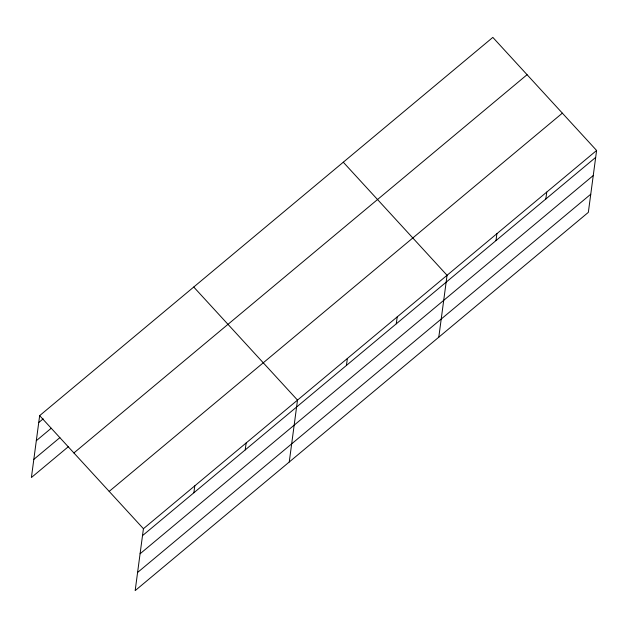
<?xml version="1.0" encoding="UTF-8"?>
<svg xmlns="http://www.w3.org/2000/svg" width="628" height="628" viewBox="0 0 628 628"><rect width="100%" height="100%" fill="white"/><g stroke="black" fill="none" stroke-linecap="round" stroke-linejoin="round"><path stroke-width="0.94" d="M596.6 150.469L143.427 528.713L135.169 590.61L588.342 212.366L596.6 150.469L492.831 37.39L39.658 415.634L31.4 477.531L68.617 446.469M193.864 492.776L194.79 485.844M245.226 449.907L246.145 442.975M289.249 462.012L297.507 400.115L193.738 287.027M346.428 365.425L347.355 358.502M396.284 323.82L397.202 316.897M438.791 337.189L447.058 275.292L343.281 162.205M495.979 240.61L496.905 233.687M545.826 198.998L546.753 192.074M38.732 422.558L43.199 418.829M36.314 440.699L51.198 428.272M33.818 459.39L59.872 437.645M73.9 452.953L527.073 74.701M109.186 491.394L562.358 113.15M142.509 535.637L595.674 157.393M140.083 553.778L593.256 175.534M137.587 572.469L590.76 194.225M39.658 415.634L143.427 528.713"/></g></svg>
